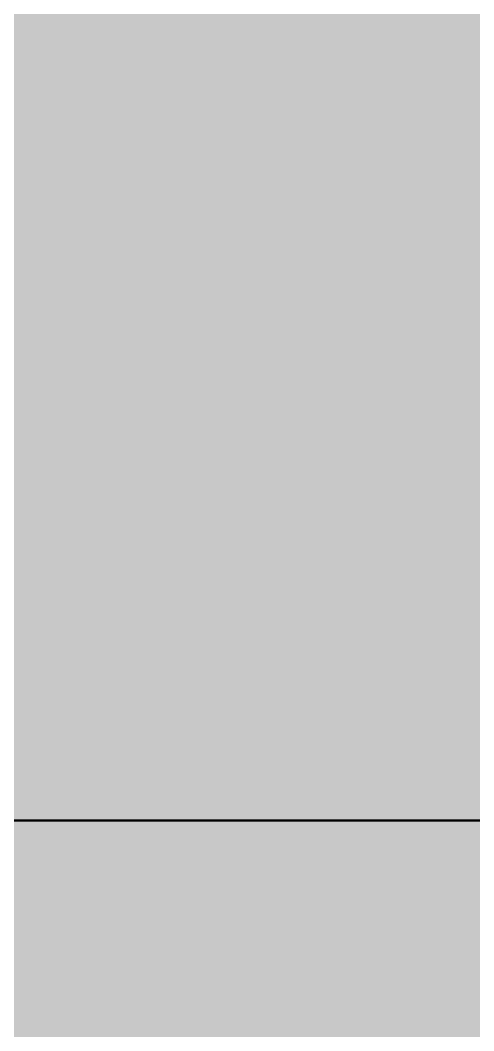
# Model space of a CAD drawing. Header units: millimetres. Extents: x -155050 to -36395, y -2753 to 7638.
# Drawn here: x -80975.89 to -80956.73, y -758.87 to -716.21 of the extents above; entities that cross this region are included whole.
import ezdxf

# ---------------------------------------------------------------- set-up
doc = ezdxf.new("R2010")
doc.units = ezdxf.units.MM
for name, pattern in [('IMPORT-DASHDOT', [11.176, 8.128, -1.524, 0, -1.524]), ('IMPORT-DASHED _2_', [9.652, 8.128, -1.524]), ('IMPORT-DĚLICÍ2 _2_', [15.875, 6.35, -3.175, 0, -3.175, 0, -3.175]), ('IMPORT-KANVBRDO', [20, 7, -6.5, 0, -6.5])]:
    doc.linetypes.add(name, pattern=pattern)
for name, color, linetype, lineweight, true_color in [('---1 - PBS PNP-1', 1, 'Continuous', 35, 0xff0000), ('00_pl_deštová voda oblast', 6, 'Continuous', 25, 0xff00ff), ('00_pL_hranice pozemku', 1, 'Continuous', 35, 0xff0000), ('00_pL_katastr-1', 150, 'Continuous', 35, 0x007fff), ('00_pL_KOTY 1500', 7, 'Continuous', 9, 0x260000), ('00_pL_objekt', 1, 'Continuous', 50, 0xff0000), ('00_pL_přípojka destova kanalizace-2', 7, 'Continuous', 35, 0x3f7f3f), ('212_HK_situace_03_dwg-1', 40, 'Continuous', 9, 0xffbf00), ('A-DOOR-5', 7, 'Continuous', 9, 0xf7f7ef), ('A-FLOR-LEVL-1', 7, 'Continuous', 9, 0x7f7f7f), ('hch budova-1', 7, 'Continuous', 9, 0x00a5a5), ('hch kanal-3', 30, 'IMPORT-KANVBRDO', 9, 0xff7f00), ('hch oploceni-1', 7, 'IMPORT-DĚLICÍ2 _2_', 9, 0x00a5a5), ('hch teren-1', 7, 'Continuous', 9, 0x00a5a5), ('hch tok-1', 7, 'Continuous', 9, 0x00a5a5), ('Obrys', 2, 'Continuous', 9, 0xffff00), ('Obrys-2', 1, 'IMPORT-DASHED _2_', 9, 0xff0000), ('Obrys-3', 5, 'Continuous', 9, 0x0000ff), ('Obrys-4', 5, 'IMPORT-DASHDOT', 9, 0x0000ff), ('PDF7_000 AVE ISN ELEKTRO VO SVĚTLA', 9, 'Continuous', 9, 0x808080), ('PDF7_0V - Splašky výtlak zaměřeno', 9, 'Continuous', 9, 0x808080), ('PDF7_0V - Voda návrh', 9, 'Continuous', 9, 0x808080), ('PDF7_CKKOTY', 7, 'Continuous', 9, 0x260000), ('PDF7_GP Hraniční linie', 7, 'Continuous', 9, 0x0052a5), ('PDF7_GP Stromy', 7, 'Continuous', 9, 0x67a552), ('PDF7_GP Výšky bodů', 7, 'Continuous', 9, 0x0052a5), ('PDF7_POPIS_500', 1, 'Continuous', 9, 0xff0000), ('PDF7_Slezské Předměstí_646971$0$21900', 7, 'Continuous', 9, 0x002600), ('PDF7_VO_KABEL', 7, 'Continuous', 9, 0x7f6f3f), ('zed-1', 5, 'Continuous', 9, 0x0000ff)]:
    doc.layers.add(name, color=color, linetype=linetype, lineweight=lineweight, true_color=true_color)
for name, color, linetype, lineweight in [('0-1', 7, 'Continuous', 9), ('00_pL_KOTY', 7, 'Continuous', 9), ('00_pl_rozhrani ploch', 7, 'Continuous', 18), ('00_pL_stavajici objekty', 7, 'Continuous', 50), ('2966-1_navrh dispozice stroju-HK_02_dwg-1', 7, 'Continuous', 9), ('2966-1_navrh dispozice stroju-HK_dwg-1', 7, 'Continuous', 9), ('A-DOOR', 7, 'Continuous', 9), ('A-FLOR-LEVL', 7, 'Continuous', 9), ('HK_TEREN_SESAZENI_dwg-1', 7, 'Continuous', 9), ('Kóty', 7, 'Continuous', 9), ('PDF7_000 BOURÁNÍ', 7, 'Continuous', 9), ('Šrafy-1', 7, 'Continuous', 9)]:
    doc.layers.add(name, color=color, linetype=linetype, lineweight=lineweight)

# ---------------------------------------------------------------- blocks, each defined once
blk = doc.blocks.new('M_Vrata_ výsuvná_ sekční - 3000X4000 MM-499574-Řez 4')
at = {"layer": 'A-DOOR-5'}
blk.add_hatch(color=256, dxfattribs=at).paths.add_polyline_path([(-193437.349, -750), (-193133.19, -750), (-193133.19, -738), (-193008.091, -738), (-193008.091, -450), (-192979.197, -450), (-192979.197, 1700), (-192988.19, 1700), (-192988.19, 2750), (-196979.197, 2750), (-196979.197, -738), (-196843.19, -738), (-196843.19, -750), (-193788.728, -750)])
at = {"layer": 'A-DOOR'}
for p, q in [((-193133.19, -750), (-196843.19, -750)), ((-196843.19, -750), (-193133.19, -750))]:
    blk.add_line(p, q, dxfattribs=at)
blk = doc.blocks.new('Rampa - Rampa-823350-Řez 4')
at = {"layer": 'A-FLOR-LEVL-1'}
blk.add_hatch(color=256, dxfattribs=at).paths.add_polyline_path([(-194491.485, -945.209), (-192988.19, -945.209), (-192988.19, -765.117), (-193008.091, -765.117), (-193008.091, -756), (-193108.19, -756), (-193108.19, -750), (-196868.19, -750), (-196868.19, -756), (-196988.19, -756.782), (-196988.19, -945.209), (-195896.998, -945.209)])
blk = doc.blocks.new('2966-1_navrh dispozice stroju-HK_dwg-867852-Řez 4')
at = {"layer": '0-1'}
for p, q in [((-194955.828, -750), (-197875.828, -750)), ((-197875.828, -750), (-194955.828, -750)), ((-194955.828, -750), (-197875.828, -750)), ((-197875.828, -750), (-196306.828, -750)), ((-194955.828, -750), (-197875.828, -750)), ((-194955.828, -750), (-197875.828, -750)), ((-194955.828, -750), (-197875.828, -750)), ((-194955.828, -750), (-197875.828, -750)), ((-194955.828, -750), (-197875.828, -750)), ((-194955.828, -750), (-197875.828, -750)), ((-194955.828, -750), (-197875.828, -750)), ((-194955.828, -750), (-197875.828, -750)), ((-194955.828, -750), (-197875.828, -750)), ((-194955.828, -750), (-197875.828, -750)), ((-194955.828, -750), (-197875.828, -750)), ((-194955.828, -750), (-197875.828, -750)), ((-197875.828, -750), (-194955.828, -750)), ((-196306.828, -750), (-197875.828, -750)), ((-194955.828, -750), (-197875.828, -750)), ((-194955.828, -750), (-197875.828, -750)), ((-194955.828, -750), (-197875.828, -750)), ((-194955.828, -750), (-197875.828, -750)), ((-194955.828, -750), (-197875.828, -750)), ((-194955.828, -750), (-197875.828, -750)), ((-194955.828, -750), (-197875.828, -750)), ((-194955.828, -750), (-197875.828, -750)), ((-194955.828, -750), (-197875.828, -750)), ((-194955.828, -750), (-197875.828, -750)), ((-194955.828, -750), (-197875.828, -750)), ((-194955.828, -750), (-197875.828, -750)), ((-197616.828, -750), (-194955.828, -750)), ((-197616.828, -750), (-194955.828, -750)), ((-196394.828, -750), (-197304.828, -750)), ((-197304.828, -750), (-196394.828, -750)), ((-197304.828, -750), (-196394.828, -750)), ((-197304.828, -750), (-196394.828, -750)), ((-196394.828, -750), (-197304.828, -750)), ((-197304.828, -750), (-196394.828, -750)), ((-197304.828, -750), (-196394.828, -750)), ((-197304.828, -750), (-196394.828, -750)), ((-196394.828, -750), (-196574.828, -750)), ((-196394.828, -750), (-196574.828, -750)), ((-196394.828, -750), (-196574.828, -750)), ((-196394.828, -750), (-196574.828, -750)), ((-196394.828, -750), (-196554.828, -750)), ((-196554.828, -750), (-196394.828, -750)), ((-196394.828, -750), (-196554.828, -750)), ((-196554.828, -750), (-196394.828, -750)), ((-196524.828, -750), (-196362.828, -750)), ((-196524.828, -750), (-196362.828, -750)), ((-196524.828, -750), (-196362.828, -750)), ((-196524.828, -750), (-196362.828, -750)), ((-196524.828, -750), (-196362.828, -750)), ((-196524.828, -750), (-196362.828, -750)), ((-196524.828, -750), (-196362.828, -750)), ((-196524.828, -750), (-196362.828, -750)), ((-196471.516, -750), (-196429.828, -750)), ((-196471.516, -750), (-196429.828, -750)), ((-196452.828, -750), (-196402.828, -750)), ((-196408.828, -750), (-196452.828, -750)), ((-196452.828, -750), (-196422.828, -750)), ((-196377.828, -750), (-196452.828, -750)), ((-196452.828, -750), (-196377.828, -750)), ((-196252.828, -750), (-196452.828, -750)), ((-196452.828, -750), (-196374.828, -750)), ((-196362.828, -750), (-196452.828, -750)), ((-196452.828, -750), (-196362.828, -750)), ((-196452.828, -750), (-196362.828, -750)), ((-196452.828, -750), (-196362.828, -750)), ((-196374.828, -750), (-196452.828, -750)), ((-196452.828, -750), (-196374.828, -750)), ((-196452.828, -750), (-196374.828, -750)), ((-196452.828, -750), (-196362.828, -750)), ((-196374.828, -750), (-196452.828, -750)), ((-196452.828, -750), (-196374.828, -750)), ((-196452.828, -750), (-196374.828, -750)), ((-196452.828, -750), (-196374.828, -750)), ((-196362.828, -750), (-196452.828, -750)), ((-196452.828, -750), (-196362.828, -750)), ((-196452.828, -750), (-196362.828, -750)), ((-196452.828, -750), (-196374.828, -750)), ((-196362.828, -750), (-196452.828, -750)), ((-196452.828, -750), (-196362.828, -750)), ((-196452.828, -750), (-196362.828, -750)), ((-196452.828, -750), (-196362.828, -750)), ((-196374.828, -750), (-196452.828, -750)), ((-196452.828, -750), (-196374.828, -750)), ((-196452.828, -750), (-196374.828, -750)), ((-196452.828, -750), (-196362.828, -750)), ((-196374.828, -750), (-196452.828, -750)), ((-196452.828, -750), (-196374.828, -750)), ((-196452.828, -750), (-196374.828, -750)), ((-196452.828, -750), (-196374.828, -750)), ((-196362.828, -750), (-196452.828, -750)), ((-196452.828, -750), (-196362.828, -750)), ((-196452.828, -750), (-196362.828, -750)), ((-196252.828, -750), (-196448.918, -750)), ((-196445.828, -750), (-196429.828, -750)), ((-196445.828, -750), (-196429.828, -750)), ((-196445.828, -750), (-196429.828, -750)), ((-196429.828, -750), (-196445.828, -750)), ((-196429.828, -750), (-196445.828, -750)), ((-196391.828, -750), (-196444.828, -750)), ((-196444.828, -750), (-196389.828, -750)), ((-196426.828, -750), (-196444.828, -750)), ((-196444.828, -750), (-196302.828, -750)), ((-196444.828, -750), (-196306.328, -750)), ((-196444.828, -750), (-196402.828, -750)), ((-196302.828, -750), (-196444.828, -750)), ((-196444.828, -750), (-196430.828, -750)), ((-196444.828, -750), (-196430.828, -750)), ((-196377.828, -750), (-196443.828, -750)), ((-196415.828, -750), (-196439.828, -750)), ((-196439.828, -750), (-196415.828, -750)), ((-196439.828, -750), (-196415.828, -750)), ((-196415.828, -750), (-196439.828, -750)), ((-196439.828, -750), (-196430.828, -750)), ((-196415.828, -750), (-196439.828, -750)), ((-196439.828, -750), (-196415.828, -750)), ((-196439.828, -750), (-196415.828, -750)), ((-196415.828, -750), (-196439.828, -750)), ((-196421.828, -750), (-196437.828, -750)), ((-196429.828, -750), (-196437.828, -750)), ((-196437.828, -750), (-196429.828, -750)), ((-196437.828, -750), (-196429.828, -750)), ((-196437.828, -750), (-196429.828, -750)), ((-196429.828, -750), (-196437.828, -750)), ((-196429.828, -750), (-196437.828, -750)), ((-196427.828, -750), (-196437.828, -750)), ((-196427.828, -750), (-196437.828, -750)), ((-196437.828, -750), (-196427.828, -750)), ((-196427.828, -750), (-196437.828, -750)), ((-196427.828, -750), (-196437.828, -750)), ((-196436.828, -750), (-196428.828, -750)), ((-196428.828, -750), (-196436.828, -750)), ((-196436.828, -750), (-196428.828, -750)), ((-196428.828, -750), (-196436.828, -750)), ((-196428.828, -750), (-196436.828, -750)), ((-196436.828, -750), (-196428.828, -750)), ((-196436.828, -750), (-196428.828, -750)), ((-196428.828, -750), (-196436.828, -750)), ((-196436.828, -750), (-196428.828, -750)), ((-196436.828, -750), (-196428.828, -750)), ((-196436.828, -750), (-196428.828, -750)), ((-196428.828, -750), (-196436.828, -750)), ((-196436.828, -750), (-196428.828, -750)), ((-196436.828, -750), (-196428.828, -750)), ((-196436.328, -750), (-196431.328, -750)), ((-196431.328, -750), (-196436.328, -750)), ((-196431.766, -750), (-196434.828, -750)), ((-196434.828, -750), (-196431.449, -750)), ((-196433.828, -750), (-196431.328, -750)), ((-196431.328, -750), (-196433.828, -750)), ((-196412.828, -750), (-196432.828, -750)), ((-196412.828, -750), (-196432.828, -750)), ((-196412.828, -750), (-196432.828, -750)), ((-196412.828, -750), (-196432.828, -750)), ((-196432.828, -750), (-196428.209, -750)), ((-196428.209, -750), (-196432.828, -750)), ((-196424.828, -750), (-196432.828, -750)), ((-196431.786, -750), (-196432.447, -750)), ((-196427.22, -750), (-196432.417, -750)), ((-196431.39, -750), (-196431.828, -750)), ((-196431.398, -750), (-196431.828, -750)), ((-196430.614, -750), (-196431.328, -750)), ((-196430.614, -750), (-196431.328, -750)), ((-196430.614, -750), (-196431.328, -750)), ((-196430.974, -750), (-196431.328, -750)), ((-196427.828, -750), (-196431.328, -750)), ((-196427.828, -750), (-196431.328, -750)), ((-196430.828, -750), (-196431.328, -750)), ((-196424.528, -750), (-196431.128, -750)), ((-196426.918, -750), (-196430.828, -750)), ((-196416.828, -750), (-196430.828, -750)), ((-196416.828, -750), (-196430.828, -750)), ((-196426.918, -750), (-196430.828, -750)), ((-196416.828, -750), (-196430.828, -750)), ((-196416.828, -750), (-196430.828, -750)), ((-196425.328, -750), (-196430.828, -750)), ((-196430.137, -750), (-196430.799, -750)), ((-196429.426, -750), (-196430.01, -750)), ((-196429.028, -750), (-196429.832, -750)), ((-196429.028, -750), (-196429.832, -750)), ((-196429.028, -750), (-196429.832, -750)), ((-196429.028, -750), (-196429.832, -750)), ((-196429.832, -750), (-196429.028, -750)), ((-196429.832, -750), (-196429.028, -750)), ((-196415.828, -750), (-196429.828, -750)), ((-196415.828, -750), (-196429.828, -750)), ((-196415.828, -750), (-196429.828, -750)), ((-196415.828, -750), (-196429.828, -750)), ((-196429.828, -750), (-196429.149, -750)), ((-196429.149, -750), (-196429.828, -750)), ((-196429.269, -750), (-196429.789, -750)), ((-196429.128, -750), (-196429.426, -750)), ((-196426.23, -750), (-196429.426, -750)), ((-196426.918, -750), (-196429.328, -750)), ((-196426.918, -750), (-196429.328, -750)), ((-196428.578, -750), (-196429.128, -750)), ((-196429.028, -750), (-196424.828, -750)), ((-196424.828, -750), (-196429.028, -750)), ((-196423.755, -750), (-196429.028, -750)), ((-196423.755, -750), (-196429.028, -750)), ((-196429.028, -750), (-196424.828, -750)), ((-196424.828, -750), (-196429.028, -750)), ((-196423.755, -750), (-196429.028, -750)), ((-196423.755, -750), (-196429.028, -750)), ((-196428.828, -750), (-196427.828, -750)), ((-196428.828, -750), (-196427.828, -750)), ((-196428.828, -750), (-196427.828, -750)), ((-196428.828, -750), (-196427.828, -750)), ((-196428.828, -750), (-196427.828, -750)), ((-196428.828, -750), (-196427.828, -750)), ((-196427.528, -750), (-196428.128, -750)), ((-196428.005, -750), (-196424.828, -750)), ((-196424.328, -750), (-196427.828, -750)), ((-196424.328, -750), (-196427.828, -750)), ((-196423.918, -750), (-196427.828, -750)), ((-196423.918, -750), (-196427.828, -750)), ((-196423.918, -750), (-196427.828, -750)), ((-196423.918, -750), (-196427.828, -750)), ((-196423.918, -750), (-196427.828, -750)), ((-196423.918, -750), (-196427.828, -750)), ((-196423.918, -750), (-196427.828, -750)), ((-196423.918, -750), (-196427.828, -750)), ((-196423.918, -750), (-196427.828, -750)), ((-196423.918, -750), (-196427.828, -750)), ((-196423.918, -750), (-196427.828, -750)), ((-196423.918, -750), (-196427.828, -750)), ((-196423.918, -750), (-196427.828, -750)), ((-196423.918, -750), (-196427.828, -750)), ((-196423.918, -750), (-196427.828, -750)), ((-196423.918, -750), (-196427.828, -750)), ((-196427.828, -750), (-196423.828, -750)), ((-196423.828, -750), (-196427.828, -750)), ((-196427.828, -750), (-196423.828, -750)), ((-196423.828, -750), (-196427.828, -750)), ((-196427.828, -750), (-196423.828, -750)), ((-196427.828, -750), (-196423.828, -750)), ((-196423.828, -750), (-196427.828, -750)), ((-196427.828, -750), (-196423.828, -750)), ((-196423.828, -750), (-196427.828, -750)), ((-196425.828, -750), (-196427.828, -750)), ((-196425.828, -750), (-196427.828, -750)), ((-196426.528, -750), (-196427.078, -750)), ((-196426.955, -750), (-196421.701, -750)), ((-196426.828, -750), (-196406.828, -750)), ((-196420.828, -750), (-196426.828, -750)), ((-196426.828, -750), (-196420.828, -750)), ((-196420.828, -750), (-196426.828, -750)), ((-196426.828, -750), (-196420.828, -750)), ((-196420.828, -750), (-196426.828, -750)), ((-196426.828, -750), (-196420.828, -750)), ((-196420.828, -750), (-196426.828, -750)), ((-196426.828, -750), (-196420.828, -750)), ((-196252.828, -750), (-196426.738, -750)), ((-196426.23, -750), (-196426.528, -750)), ((-196425.867, -750), (-196426.387, -750)), ((-196425.646, -750), (-196426.23, -750)), ((-196423.828, -750), (-196425.828, -750)), ((-196425.828, -750), (-196423.828, -750)), ((-196423.828, -750), (-196425.828, -750)), ((-196425.828, -750), (-196423.828, -750)), ((-196424.628, -750), (-196425.628, -750)), ((-196424.858, -750), (-196425.519, -750)), ((-196425.055, -750), (-196415.128, -750)), ((-196425.055, -750), (-196415.128, -750)), ((-196425.055, -750), (-196415.128, -750)), ((-196425.055, -750), (-196415.128, -750)), ((-196424.828, -750), (-196422.828, -750)), ((-196422.828, -750), (-196424.828, -750)), ((-196424.828, -750), (-196422.828, -750)), ((-196422.828, -750), (-196424.828, -750)), ((-196424.328, -750), (-196424.642, -750)), ((-196424.628, -750), (-196423.628, -750)), ((-196423.828, -750), (-196424.284, -750)), ((-196424.207, -750), (-196422.828, -750)), ((-196423.918, -750), (-196419.738, -750)), ((-196423.918, -750), (-196401.738, -750)), ((-196423.918, -750), (-196401.738, -750)), ((-196422.828, -750), (-196423.89, -750)), ((-196423.209, -750), (-196423.87, -750)), ((-196415.128, -750), (-196423.828, -750)), ((-196423.828, -750), (-196415.128, -750)), ((-196415.128, -750), (-196423.828, -750)), ((-196423.828, -750), (-196415.128, -750)), ((-196423.828, -750), (-196416.328, -750)), ((-196423.828, -750), (-196416.328, -750)), ((-196416.328, -750), (-196423.828, -750)), ((-196423.828, -750), (-196416.328, -750)), ((-196416.328, -750), (-196423.828, -750)), ((-196423.828, -750), (-196416.328, -750)), ((-196423.658, -750), (-196423.628, -750)), ((-196422.928, -750), (-196423.643, -750)), ((-196422.928, -750), (-196423.643, -750)), ((-196422.928, -750), (-196423.643, -750)), ((-196423.328, -750), (-196410.328, -750)), ((-196422.928, -750), (-196422.828, -750)), ((-196422.828, -750), (-196422.928, -750)), ((-196422.828, -750), (-196422.928, -750)), ((-196422.828, -750), (-196410.828, -750)), ((-196422.828, -750), (-196410.828, -750)), ((-196421.328, -750), (-196422.266, -750)), ((-196421.328, -750), (-196422.266, -750)), ((-196421.328, -750), (-196422.266, -750)), ((-196421.328, -750), (-196422.266, -750)), ((-196422.266, -750), (-196421.328, -750)), ((-196422.266, -750), (-196421.328, -750)), ((-196421.328, -750), (-196421.837, -750)), ((-196421.828, -750), (-196410.828, -750)), ((-196406.828, -750), (-196421.828, -750)), ((-196421.328, -750), (-196419.828, -750)), ((-196419.828, -750), (-196421.328, -750)), ((-196418.601, -750), (-196421.328, -750)), ((-196418.601, -750), (-196421.328, -750)), ((-196421.328, -750), (-196419.828, -750)), ((-196419.828, -750), (-196421.328, -750)), ((-196418.601, -750), (-196421.328, -750)), ((-196418.601, -750), (-196421.328, -750)), ((-196417.828, -750), (-196416.913, -750)), ((-196417.828, -750), (-196416.913, -750)), ((-196417.786, -750), (-196413.955, -750)), ((-196415.828, -750), (-196416.328, -750)), ((-196411.734, -750), (-196416.328, -750)), ((-196414.056, -750), (-196415.128, -750)), ((-196414.056, -750), (-196415.128, -750)), ((-196414.056, -750), (-196415.128, -750)), ((-196414.056, -750), (-196415.128, -750)), ((-196411.734, -750), (-196414.081, -750)), ((-196413.784, -750), (-196411.734, -750)), ((-196411.734, -750), (-196412.845, -750))]:
    blk.add_line(p, q, dxfattribs=at)
at = {"layer": '0-1', "flags": 128}
for points in [[(-196554.828, -750), (-196544.828, -750), (-196414.828, -750)], [(-196554.828, -750), (-196544.828, -750), (-196414.828, -750)], [(-196554.828, -750), (-196544.828, -750), (-196414.828, -750)], [(-196554.828, -750), (-196544.828, -750), (-196414.828, -750)], [(-196471.516, -750), (-196429.828, -750), (-196427.828, -750)], [(-196471.516, -750), (-196429.828, -750), (-196427.828, -750)], [(-196471.516, -750), (-196429.828, -750), (-196427.828, -750)], [(-196471.516, -750), (-196429.828, -750), (-196427.828, -750)], [(-196452.828, -750), (-196448.918, -750), (-196426.738, -750), (-196422.828, -750)], [(-196252.828, -750), (-196422.828, -750), (-196426.738, -750), (-196448.918, -750), (-196452.828, -750)], [(-196452.828, -750), (-196448.918, -750), (-196426.738, -750), (-196422.828, -750)], [(-196452.828, -750), (-196414.394, -750), (-196414.119, -750)], [(-196422.828, -750), (-196426.738, -750), (-196448.918, -750), (-196452.828, -750)], [(-196445.128, -750), (-196425.628, -750), (-196425.519, -750)], [(-196389.828, -750), (-196424.828, -750), (-196444.828, -750)], [(-196444.328, -750), (-196437.828, -750), (-196421.828, -750)], [(-196429.832, -750), (-196439.024, -750), (-196439.828, -750)], [(-196429.028, -750), (-196429.832, -750), (-196439.024, -750), (-196439.828, -750)], [(-196439.828, -750), (-196439.024, -750), (-196429.832, -750), (-196429.028, -750)], [(-196439.828, -750), (-196436.328, -750), (-196430.828, -750)], [(-196429.832, -750), (-196439.024, -750), (-196439.828, -750)], [(-196429.028, -750), (-196429.832, -750), (-196439.024, -750), (-196439.828, -750)], [(-196439.828, -750), (-196439.024, -750), (-196429.832, -750), (-196429.028, -750)], [(-196429.028, -750), (-196429.832, -750), (-196439.024, -750)], [(-196429.028, -750), (-196429.832, -750), (-196439.024, -750)], [(-196437.828, -750), (-196436.828, -750), (-196428.828, -750)], [(-196401.24, -750), (-196416.828, -750), (-196432.417, -750), (-196434.828, -750), (-196437.613, -750)], [(-196436.328, -750), (-196430.828, -750), (-196425.328, -750)], [(-196435.328, -750), (-196432.417, -750), (-196427.22, -750)], [(-196421.328, -750), (-196422.266, -750), (-196433.19, -750), (-196434.128, -750)], [(-196422.266, -750), (-196433.19, -750), (-196434.128, -750)], [(-196434.128, -750), (-196433.19, -750), (-196422.266, -750), (-196421.328, -750)], [(-196421.328, -750), (-196422.266, -750), (-196433.19, -750), (-196434.128, -750)], [(-196422.266, -750), (-196433.19, -750), (-196434.128, -750)], [(-196434.128, -750), (-196433.19, -750), (-196422.266, -750), (-196421.328, -750)], [(-196433.828, -750), (-196432.828, -750), (-196394.828, -750)], [(-196433.828, -750), (-196432.828, -750), (-196394.828, -750)], [(-196421.328, -750), (-196422.266, -750), (-196433.19, -750)], [(-196421.328, -750), (-196422.266, -750), (-196433.19, -750)], [(-196432.828, -750), (-196432.328, -750), (-196423.658, -750), (-196422.828, -750)], [(-196432.828, -750), (-196394.828, -750), (-196393.828, -750)], [(-196432.828, -750), (-196394.828, -750), (-196393.828, -750)], [(-196432.447, -750), (-196431.948, -750), (-196431.786, -750), (-196431.292, -750), (-196430.799, -750), (-196428.815, -750), (-196427.828, -750), (-196426.841, -750), (-196424.858, -750), (-196424.364, -750), (-196423.87, -750), (-196423.708, -750)], [(-196431.328, -750), (-196430.614, -750), (-196423.643, -750)], [(-196422.928, -750), (-196423.643, -750), (-196430.614, -750), (-196431.328, -750)], [(-196431.328, -750), (-196430.614, -750), (-196423.643, -750)], [(-196430.828, -750), (-196426.918, -750), (-196419.738, -750), (-196415.828, -750)], [(-196430.828, -750), (-196426.918, -750), (-196419.738, -750), (-196415.828, -750)], [(-196430.614, -750), (-196423.643, -750), (-196422.928, -750)], [(-196425.578, -750), (-196425.646, -750), (-196430.01, -750), (-196430.078, -750), (-196430.137, -750)], [(-196426.819, -750), (-196427.321, -750), (-196427.328, -750), (-196429.828, -750)], [(-196418.084, -750), (-196425.828, -750), (-196427.328, -750), (-196428.828, -750)], [(-196428.828, -750), (-196427.328, -750), (-196425.828, -750), (-196418.084, -750)], [(-196415.828, -750), (-196419.738, -750), (-196423.918, -750), (-196427.828, -750)], [(-196415.828, -750), (-196419.738, -750), (-196423.918, -750), (-196427.828, -750)], [(-196426.918, -750), (-196423.918, -750), (-196419.738, -750), (-196419.828, -750), (-196417.828, -750)], [(-196426.918, -750), (-196423.918, -750), (-196419.738, -750), (-196419.828, -750), (-196417.828, -750)], [(-196425.628, -750), (-196423.628, -750), (-196423.209, -750)], [(-196423.209, -750), (-196423.708, -750), (-196423.828, -750), (-196424.275, -750), (-196424.328, -750)], [(-196419.738, -750), (-196423.918, -750), (-196423.828, -750)], [(-196422.928, -750), (-196422.828, -750), (-196422.928, -750)], [(-196417.828, -750), (-196419.828, -750), (-196419.738, -750)], [(-196417.828, -750), (-196419.828, -750), (-196419.738, -750)], [(-196400.328, -750), (-196401.4, -750), (-196414.056, -750), (-196415.128, -750)], [(-196415.128, -750), (-196414.056, -750), (-196401.4, -750)], [(-196415.128, -750), (-196414.056, -750), (-196415.128, -750)], [(-196400.328, -750), (-196401.4, -750), (-196414.056, -750), (-196415.128, -750)], [(-196415.128, -750), (-196414.056, -750), (-196401.4, -750)], [(-196415.128, -750), (-196414.056, -750), (-196415.128, -750)], [(-196414.056, -750), (-196401.4, -750), (-196400.328, -750)], [(-196414.056, -750), (-196401.4, -750), (-196400.328, -750)]]:
    blk.add_lwpolyline(points, dxfattribs=at)
for points in [[(-196422.828, -750), (-196426.738, -750), (-196448.918, -750), (-196452.828, -750), (-196448.918, -750), (-196426.738, -750)], [(-196422.828, -750), (-196426.738, -750), (-196448.918, -750), (-196452.828, -750), (-196448.918, -750), (-196426.738, -750)], [(-196413.828, -750), (-196429.828, -750)], [(-196413.828, -750), (-196429.828, -750)], [(-196413.828, -750), (-196429.828, -750)], [(-196413.828, -750), (-196429.828, -750)]]:
    blk.add_lwpolyline(points, close=True, dxfattribs=at)
at = {"layer": '0-1'}
for points, knots in [([(-196431.328, -750), (-196431.839, -750), (-196432.676, -750), (-196433.504, -750), (-196433.828, -750)], [0, 0, 0, 0, 0.606618, 1, 1, 1, 1]), ([(-196431.328, -750), (-196431.708, -750), (-196432.546, -750), (-196433.375, -750), (-196433.828, -750)], [0, 0, 0, 0, 0.451202, 1, 1, 1, 1]), ([(-196431.328, -750), (-196431.589, -750), (-196431.967, -750), (-196432.494, -750), (-196433.07, -750), (-196433.524, -750), (-196433.828, -750)], [0, 0, 0, 0, 0.307962, 0.449207, 0.629854, 1, 1, 1, 1]), ([(-196431.328, -750), (-196431.328, -750), (-196431.324, -750), (-196431.315, -750), (-196431.306, -750), (-196431.295, -750), (-196431.281, -750), (-196431.265, -750), (-196431.246, -750), (-196431.225, -750), (-196431.202, -750), (-196431.176, -750), (-196431.148, -750), (-196431.119, -750), (-196431.087, -750), (-196431.053, -750), (-196431.017, -750), (-196430.979, -750), (-196430.939, -750), (-196430.898, -750), (-196430.854, -750), (-196430.809, -750), (-196430.762, -750), (-196430.697, -750), (-196430.647, -750), (-196430.614, -750)], [0, 0, 0, 0, 0.016736, 0.028038, 0.042103, 0.059152, 0.079282, 0.102526, 0.128876, 0.158302, 0.190761, 0.226207, 0.264587, 0.305842, 0.34991, 0.396722, 0.446211, 0.498309, 0.552947, 0.610055, 0.669564, 0.731404, 0.795504, 0.861793, 1, 1, 1, 1]), ([(-196429.789, -750), (-196429.903, -750), (-196430.07, -750), (-196430.277, -750), (-196430.428, -750), (-196430.567, -750), (-196430.694, -750), (-196430.806, -750), (-196430.903, -750), (-196430.984, -750), (-196431.048, -750), (-196431.094, -750), (-196431.122, -750), (-196431.131, -750), (-196431.122, -750), (-196431.094, -750), (-196431.048, -750), (-196430.984, -750), (-196430.903, -750), (-196430.806, -750), (-196430.694, -750), (-196430.567, -750), (-196430.428, -750), (-196430.277, -750), (-196430.116, -750), (-196429.945, -750), (-196429.766, -750), (-196429.58, -750), (-196429.387, -750), (-196429.189, -750), (-196428.987, -750), (-196428.781, -750), (-196428.572, -750), (-196428.361, -750), (-196428.149, -750), (-196427.935, -750), (-196427.721, -750), (-196427.508, -750), (-196427.295, -750), (-196427.084, -750), (-196426.875, -750), (-196426.669, -750), (-196426.467, -750), (-196426.269, -750), (-196426.076, -750), (-196425.89, -750), (-196425.711, -750), (-196425.54, -750), (-196425.379, -750), (-196425.228, -750), (-196425.089, -750), (-196424.963, -750), (-196424.85, -750), (-196424.753, -750), (-196424.672, -750), (-196424.608, -750), (-196424.547, -750), (-196424.528, -750), (-196424.528, -750)], [0, 0, 0, 0, 0.031934, 0.049212, 0.066579, 0.084031, 0.101562, 0.119167, 0.136837, 0.154562, 0.172333, 0.190139, 0.207968, 0.225809, 0.24365, 0.261479, 0.279284, 0.297055, 0.314781, 0.33245, 0.350055, 0.367587, 0.385039, 0.402406, 0.419684, 0.436871, 0.453968, 0.470976, 0.487899, 0.504743, 0.521515, 0.538223, 0.554877, 0.571487, 0.588067, 0.604627, 0.621181, 0.637742, 0.654321, 0.670932, 0.687586, 0.704294, 0.721066, 0.737909, 0.754833, 0.771841, 0.788938, 0.806125, 0.823403, 0.84077, 0.858222, 0.875754, 0.893358, 0.911028, 0.928754, 0.946525, 0.96433, 1, 1, 1, 1]), ([(-196430.645, -750), (-196430.606, -750), (-196430.532, -750), (-196430.407, -750), (-196430.294, -750), (-196430.169, -750), (-196430.033, -750), (-196429.888, -750), (-196429.734, -750), (-196429.573, -750), (-196429.405, -750), (-196429.232, -750), (-196429.053, -750), (-196428.871, -750), (-196428.686, -750), (-196428.498, -750), (-196428.308, -750), (-196428.117, -750), (-196427.924, -750), (-196427.732, -750), (-196427.54, -750), (-196427.348, -750), (-196427.158, -750), (-196426.97, -750), (-196426.785, -750), (-196426.603, -750), (-196426.425, -750), (-196426.251, -750), (-196426.084, -750), (-196425.922, -750), (-196425.769, -750), (-196425.623, -750), (-196425.488, -750), (-196425.362, -750), (-196425.204, -750), (-196425.105, -750), (-196425.049, -750)], [0, 0, 0, 0, 0.048879, 0.077665, 0.106332, 0.134868, 0.163264, 0.191516, 0.219619, 0.247575, 0.275385, 0.303057, 0.330599, 0.358022, 0.385342, 0.412573, 0.439734, 0.466843, 0.493922, 0.520989, 0.548068, 0.575177, 0.602338, 0.629569, 0.656889, 0.684312, 0.711854, 0.739526, 0.767336, 0.795292, 0.823395, 0.851647, 0.880043, 0.908579, 0.937246, 1, 1, 1, 1]), ([(-196430.252, -750), (-196430.252, -750), (-196430.247, -750), (-196430.227, -750), (-196430.193, -750), (-196430.146, -750), (-196430.087, -750), (-196430.015, -750), (-196429.933, -750), (-196429.84, -750), (-196429.738, -750), (-196429.627, -750), (-196429.509, -750), (-196429.383, -750), (-196429.252, -750), (-196429.115, -750), (-196428.973, -750), (-196428.828, -750), (-196428.679, -750), (-196428.528, -750), (-196428.375, -750), (-196428.22, -750), (-196428.063, -750), (-196427.907, -750), (-196427.75, -750), (-196427.593, -750), (-196427.437, -750), (-196427.282, -750), (-196427.128, -750), (-196426.977, -750), (-196426.828, -750), (-196426.683, -750), (-196426.541, -750), (-196426.405, -750), (-196426.273, -750), (-196426.148, -750), (-196426.029, -750), (-196425.918, -750), (-196425.816, -750), (-196425.723, -750), (-196425.641, -750), (-196425.57, -750), (-196425.51, -750), (-196425.463, -750), (-196425.429, -750), (-196425.409, -750), (-196425.404, -750), (-196425.404, -750)], [0.5, 0.5, 0.5, 0.5, 0.5115222, 0.5230368, 0.5345363, 0.5460134, 0.5574612, 0.5688729, 0.5802428, 0.5915654, 0.6028365, 0.6140525, 0.6252112, 0.6363114, 0.6473532, 0.6583376, 0.6692673, 0.6801457, 0.6909774, 0.7017679, 0.7125236, 0.7232514, 0.7339591, 0.7446544, 0.7553456, 0.7660409, 0.7767486, 0.7874764, 0.7982321, 0.8090226, 0.8198543, 0.8307327, 0.8416624, 0.8526468, 0.8636886, 0.8747888, 0.8859475, 0.8971635, 0.9084346, 0.9197572, 0.9311271, 0.9425388, 0.9539866, 0.9654637, 0.9769632, 0.9884778, 1, 1, 1, 1]), ([(-196425.404, -750), (-196425.404, -750), (-196425.409, -750), (-196425.429, -750), (-196425.463, -750), (-196425.51, -750), (-196425.57, -750), (-196425.641, -750), (-196425.723, -750), (-196425.816, -750), (-196425.918, -750), (-196426.029, -750), (-196426.148, -750), (-196426.273, -750), (-196426.405, -750), (-196426.541, -750), (-196426.683, -750), (-196426.828, -750), (-196426.977, -750), (-196427.128, -750), (-196427.282, -750), (-196427.437, -750), (-196427.593, -750), (-196427.75, -750), (-196427.907, -750), (-196428.063, -750), (-196428.22, -750), (-196428.375, -750), (-196428.528, -750), (-196428.679, -750), (-196428.828, -750), (-196428.973, -750), (-196429.115, -750), (-196429.252, -750), (-196429.383, -750), (-196429.509, -750), (-196429.627, -750), (-196429.738, -750), (-196429.84, -750), (-196429.933, -750), (-196430.015, -750), (-196430.087, -750), (-196430.146, -750), (-196430.193, -750), (-196430.227, -750), (-196430.247, -750), (-196430.252, -750), (-196430.252, -750)], [0, 0, 0, 0, 0.0115222, 0.0230368, 0.0345363, 0.0460134, 0.0574612, 0.0688729, 0.0802428, 0.0915654, 0.1028365, 0.1140525, 0.1252112, 0.1363114, 0.1473532, 0.1583376, 0.1692673, 0.1801457, 0.1909774, 0.2017679, 0.2125236, 0.2232514, 0.2339591, 0.2446544, 0.2553456, 0.2660409, 0.2767486, 0.2874764, 0.2982321, 0.3090226, 0.3198543, 0.3307327, 0.3416624, 0.3526468, 0.3636886, 0.3747888, 0.3859475, 0.3971635, 0.4084346, 0.4197572, 0.4311271, 0.4425388, 0.4539866, 0.4654637, 0.4769632, 0.4884778, 0.5, 0.5, 0.5, 0.5]), ([(-196428.815, -750), (-196429.043, -750), (-196429.493, -750), (-196429.924, -750), (-196430.137, -750)], [0, 0, 0, 0, 0.495389, 1, 1, 1, 1]), ([(-196429.832, -750), (-196429.588, -750), (-196429.181, -750), (-196429.028, -750), (-196429.028, -750)], [0, 0, 0, 0, 0.501087, 1, 1, 1, 1]), ([(-196429.028, -750), (-196429.027, -750), (-196429.182, -750), (-196429.589, -750), (-196429.832, -750)], [0, 0, 0, 0, 0.501586, 1, 1, 1, 1]), ([(-196429.832, -750), (-196429.588, -750), (-196429.181, -750), (-196429.028, -750), (-196429.028, -750)], [0, 0, 0, 0, 0.501087, 1, 1, 1, 1]), ([(-196429.028, -750), (-196429.027, -750), (-196429.182, -750), (-196429.589, -750), (-196429.832, -750)], [0, 0, 0, 0, 0.501586, 1, 1, 1, 1]), ([(-196429.658, -750), (-196429.658, -750), (-196429.65, -750), (-196429.624, -750), (-196429.6, -750), (-196429.569, -750), (-196429.531, -750), (-196429.484, -750), (-196429.428, -750), (-196429.362, -750), (-196429.283, -750), (-196429.191, -750), (-196429.084, -750), (-196428.96, -750), (-196428.817, -750), (-196428.653, -750), (-196428.466, -750), (-196428.256, -750), (-196428.023, -750), (-196427.768, -750), (-196427.401, -750), (-196427.105, -750), (-196426.906, -750)], [0, 0, 0, 0, 0.085143, 0.120517, 0.156438, 0.193065, 0.230557, 0.269071, 0.30876, 0.349772, 0.392234, 0.436252, 0.481894, 0.52918, 0.57806, 0.62841, 0.68002, 0.732604, 0.785834, 0.839384, 0.892998, 1, 1, 1, 1]), ([(-196428.942, -750), (-196428.944, -750), (-196428.946, -750), (-196428.943, -750), (-196428.934, -750), (-196428.918, -750), (-196428.896, -750), (-196428.869, -750), (-196428.836, -750), (-196428.798, -750), (-196428.755, -750), (-196428.708, -750), (-196428.657, -750), (-196428.603, -750), (-196428.545, -750), (-196428.484, -750), (-196428.421, -750), (-196428.356, -750), (-196428.289, -750), (-196428.22, -750), (-196428.151, -750), (-196428.08, -750), (-196428.009, -750), (-196427.937, -750), (-196427.864, -750), (-196427.792, -750), (-196427.72, -750), (-196427.648, -750), (-196427.576, -750), (-196427.505, -750), (-196427.436, -750), (-196427.367, -750), (-196427.3, -750), (-196427.235, -750), (-196427.172, -750), (-196427.111, -750), (-196427.054, -750), (-196426.999, -750), (-196426.948, -750), (-196426.901, -750), (-196426.858, -750), (-196426.82, -750), (-196426.787, -750), (-196426.76, -750), (-196426.738, -750), (-196426.723, -750), (-196426.713, -750), (-196426.711, -750), (-196426.711, -750)], [0.4884778, 0.4884778, 0.4884778, 0.4884778, 0.5, 0.5115222, 0.5230368, 0.5345363, 0.5460134, 0.5574612, 0.5688729, 0.5802428, 0.5915654, 0.6028365, 0.6140525, 0.6252112, 0.6363114, 0.6473532, 0.6583376, 0.6692673, 0.6801457, 0.6909774, 0.7017679, 0.7125236, 0.7232514, 0.7339591, 0.7446544, 0.7553456, 0.7660409, 0.7767486, 0.7874764, 0.7982321, 0.8090226, 0.8198543, 0.8307327, 0.8416624, 0.8526468, 0.8636886, 0.8747888, 0.8859475, 0.8971635, 0.9084346, 0.9197572, 0.9311271, 0.9425388, 0.9539866, 0.9654637, 0.9769632, 0.9884778, 1, 1, 1, 1]), ([(-196426.711, -750), (-196426.711, -750), (-196426.713, -750), (-196426.723, -750), (-196426.738, -750), (-196426.76, -750), (-196426.787, -750), (-196426.82, -750), (-196426.858, -750), (-196426.901, -750), (-196426.948, -750), (-196426.999, -750), (-196427.054, -750), (-196427.111, -750), (-196427.172, -750), (-196427.235, -750), (-196427.3, -750), (-196427.367, -750), (-196427.436, -750), (-196427.505, -750), (-196427.576, -750), (-196427.648, -750), (-196427.72, -750), (-196427.792, -750), (-196427.864, -750), (-196427.937, -750), (-196428.009, -750), (-196428.08, -750), (-196428.151, -750), (-196428.22, -750), (-196428.289, -750), (-196428.356, -750), (-196428.421, -750), (-196428.484, -750), (-196428.545, -750), (-196428.603, -750), (-196428.657, -750), (-196428.708, -750), (-196428.755, -750), (-196428.798, -750), (-196428.836, -750), (-196428.869, -750), (-196428.896, -750), (-196428.918, -750), (-196428.934, -750), (-196428.94, -750), (-196428.942, -750)], [0, 0, 0, 0, 0.0115222, 0.0230368, 0.0345363, 0.0460134, 0.0574612, 0.0688729, 0.0802428, 0.0915654, 0.1028365, 0.1140525, 0.1252112, 0.1363114, 0.1473532, 0.1583376, 0.1692673, 0.1801457, 0.1909774, 0.2017679, 0.2125236, 0.2232514, 0.2339591, 0.2446544, 0.2553456, 0.2660409, 0.2767486, 0.2874764, 0.2982321, 0.3090226, 0.3198543, 0.3307327, 0.3416624, 0.3526468, 0.3636886, 0.3747888, 0.3859475, 0.3971635, 0.4084346, 0.4197572, 0.4311271, 0.4425388, 0.4539866, 0.4654637, 0.4769632, 0.4884778, 0.4884778, 0.4884778, 0.4884778]), ([(-196428.578, -750), (-196428.562, -750), (-196428.538, -750), (-196428.505, -750), (-196428.481, -750), (-196428.458, -750), (-196428.435, -750), (-196428.412, -750), (-196428.39, -750), (-196428.368, -750), (-196428.347, -750), (-196428.326, -750), (-196428.306, -750), (-196428.287, -750), (-196428.269, -750), (-196428.252, -750), (-196428.236, -750), (-196428.221, -750), (-196428.207, -750), (-196428.194, -750), (-196428.182, -750), (-196428.171, -750), (-196428.161, -750), (-196428.153, -750), (-196428.146, -750), (-196428.14, -750), (-196428.135, -750), (-196428.13, -750), (-196428.128, -750), (-196428.128, -750)], [0, 0, 0, 0, 0.107159, 0.160202, 0.212691, 0.264493, 0.315474, 0.365499, 0.414434, 0.462147, 0.508502, 0.553369, 0.596613, 0.638102, 0.677704, 0.715279, 0.750711, 0.783914, 0.814835, 0.843423, 0.869635, 0.89343, 0.914773, 0.933644, 0.950039, 0.96399, 0.975597, 0.985097, 1, 1, 1, 1]), ([(-196428.049, -750), (-196427.899, -750), (-196427.689, -750), (-196427.446, -750), (-196427.282, -750), (-196427.138, -750), (-196427.014, -750), (-196426.907, -750), (-196426.815, -750), (-196426.737, -750), (-196426.67, -750), (-196426.614, -750), (-196426.568, -750), (-196426.529, -750), (-196426.499, -750), (-196426.475, -750), (-196426.449, -750), (-196426.441, -750), (-196426.44, -750)], [0, 0, 0, 0, 0.127545, 0.19376, 0.258358, 0.321071, 0.381737, 0.440296, 0.49677, 0.551249, 0.603865, 0.654787, 0.704199, 0.7523, 0.799292, 0.845379, 0.890763, 1, 1, 1, 1]), ([(-196428.049, -750), (-196427.899, -750), (-196427.689, -750), (-196427.446, -750), (-196427.282, -750), (-196427.138, -750), (-196427.014, -750), (-196426.907, -750), (-196426.815, -750), (-196426.737, -750), (-196426.67, -750), (-196426.614, -750), (-196426.568, -750), (-196426.529, -750), (-196426.499, -750), (-196426.475, -750), (-196426.449, -750), (-196426.441, -750), (-196426.44, -750)], [0, 0, 0, 0, 0.127452, 0.193673, 0.258278, 0.320998, 0.381671, 0.440236, 0.496717, 0.551201, 0.603823, 0.65475, 0.704168, 0.752274, 0.799271, 0.845362, 0.890752, 1, 1, 1, 1]), ([(-196427.528, -750), (-196427.528, -750), (-196427.526, -750), (-196427.522, -750), (-196427.517, -750), (-196427.512, -750), (-196427.505, -750), (-196427.497, -750), (-196427.488, -750), (-196427.478, -750), (-196427.467, -750), (-196427.455, -750), (-196427.441, -750), (-196427.427, -750), (-196427.412, -750), (-196427.396, -750), (-196427.379, -750), (-196427.361, -750), (-196427.342, -750), (-196427.323, -750), (-196427.303, -750), (-196427.282, -750), (-196427.261, -750), (-196427.239, -750), (-196427.217, -750), (-196427.194, -750), (-196427.172, -750), (-196427.148, -750), (-196427.117, -750), (-196427.094, -750), (-196427.078, -750)], [0, 0, 0, 0, 0.014291, 0.023294, 0.034232, 0.047337, 0.062711, 0.080394, 0.100389, 0.12268, 0.14724, 0.174036, 0.20303, 0.234179, 0.267439, 0.302753, 0.340029, 0.379153, 0.419998, 0.462445, 0.506371, 0.551655, 0.598173, 0.645805, 0.694425, 0.743913, 0.794144, 0.844996, 0.896345, 1, 1, 1, 1]), ([(-196427.22, -750), (-196425.528, -750), (-196422.098, -750), (-196418.583, -750), (-196416.828, -750)], [0, 0, 0, 0, 0.501119, 1, 1, 1, 1]), ([(-196416.828, -750), (-196418.583, -750), (-196422.098, -750), (-196425.528, -750), (-196427.22, -750)], [0, 0, 0, 0, 0.498881, 1, 1, 1, 1]), ([(-196426.906, -750), (-196426.708, -750), (-196426.411, -750), (-196426.045, -750), (-196425.789, -750), (-196425.556, -750), (-196425.346, -750), (-196425.16, -750), (-196424.996, -750), (-196424.852, -750), (-196424.728, -750), (-196424.621, -750), (-196424.529, -750), (-196424.451, -750), (-196424.384, -750), (-196424.328, -750), (-196424.282, -750), (-196424.243, -750), (-196424.212, -750), (-196424.189, -750), (-196424.163, -750), (-196424.154, -750), (-196424.154, -750)], [0, 0, 0, 0, 0.106795, 0.160306, 0.213753, 0.266881, 0.319364, 0.370874, 0.421127, 0.469914, 0.517108, 0.562663, 0.606596, 0.648976, 0.689908, 0.729522, 0.767962, 0.805381, 0.841937, 0.877789, 0.913096, 1, 1, 1, 1]), ([(-196426.841, -750), (-196426.613, -750), (-196426.163, -750), (-196425.732, -750), (-196425.519, -750)], [0, 0, 0, 0, 0.495389, 1, 1, 1, 1]), ([(-196424.528, -750), (-196424.528, -750), (-196424.547, -750), (-196424.608, -750), (-196424.672, -750), (-196424.753, -750), (-196424.85, -750), (-196424.963, -750), (-196425.089, -750), (-196425.228, -750), (-196425.379, -750), (-196425.586, -750), (-196425.753, -750), (-196425.867, -750)], [0, 0, 0, 0, 0.157965, 0.236817, 0.315517, 0.394014, 0.472265, 0.550229, 0.627869, 0.705155, 0.782064, 0.85858, 1, 1, 1, 1]), ([(-196422.928, -750), (-196422.928, -750), (-196422.932, -750), (-196422.941, -750), (-196422.95, -750), (-196422.961, -750), (-196422.975, -750), (-196422.992, -750), (-196423.01, -750), (-196423.031, -750), (-196423.054, -750), (-196423.08, -750), (-196423.108, -750), (-196423.138, -750), (-196423.169, -750), (-196423.203, -750), (-196423.239, -750), (-196423.277, -750), (-196423.317, -750), (-196423.359, -750), (-196423.402, -750), (-196423.447, -750), (-196423.494, -750), (-196423.559, -750), (-196423.609, -750), (-196423.643, -750)], [0, 0, 0, 0, 0.016736, 0.028038, 0.042103, 0.059152, 0.079282, 0.102526, 0.128876, 0.158302, 0.190761, 0.226207, 0.264587, 0.305842, 0.34991, 0.396722, 0.446211, 0.498309, 0.552947, 0.610055, 0.669564, 0.731404, 0.795504, 0.861793, 1, 1, 1, 1]), ([(-196422.928, -750), (-196422.928, -750), (-196422.932, -750), (-196422.941, -750), (-196422.95, -750), (-196422.961, -750), (-196422.975, -750), (-196422.992, -750), (-196423.01, -750), (-196423.031, -750), (-196423.054, -750), (-196423.08, -750), (-196423.108, -750), (-196423.138, -750), (-196423.169, -750), (-196423.203, -750), (-196423.239, -750), (-196423.277, -750), (-196423.317, -750), (-196423.359, -750), (-196423.402, -750), (-196423.447, -750), (-196423.494, -750), (-196423.559, -750), (-196423.609, -750), (-196423.643, -750)], [0, 0, 0, 0, 0.016736, 0.028038, 0.042103, 0.059152, 0.079282, 0.102526, 0.128876, 0.158302, 0.190761, 0.226207, 0.264587, 0.305842, 0.34991, 0.396722, 0.446211, 0.498309, 0.552947, 0.610055, 0.669564, 0.731404, 0.795504, 0.861793, 1, 1, 1, 1]), ([(-196422.266, -750), (-196421.981, -750), (-196421.507, -750), (-196421.328, -750), (-196421.328, -750)], [0, 0, 0, 0, 0.501086, 1, 1, 1, 1]), ([(-196421.328, -750), (-196421.327, -750), (-196421.508, -750), (-196421.982, -750), (-196422.266, -750)], [0, 0, 0, 0, 0.50159, 1, 1, 1, 1]), ([(-196422.266, -750), (-196421.981, -750), (-196421.507, -750), (-196421.328, -750), (-196421.328, -750)], [0, 0, 0, 0, 0.501086, 1, 1, 1, 1]), ([(-196421.328, -750), (-196421.327, -750), (-196421.508, -750), (-196421.982, -750), (-196422.266, -750)], [0, 0, 0, 0, 0.50159, 1, 1, 1, 1]), ([(-196416.828, -750), (-196415.063, -750), (-196411.549, -750), (-196408.119, -750), (-196406.436, -750)], [0, 0, 0, 0, 0.501539, 1, 1, 1, 1]), ([(-196406.436, -750), (-196408.119, -750), (-196411.549, -750), (-196415.063, -750), (-196416.828, -750)], [0, 0, 0, 0, 0.498461, 1, 1, 1, 1])]:
    blk.add_open_spline(points, degree=3, knots=knots, dxfattribs=at)
at = {"layer": 'Kóty'}
blk.add_line((-181940.69, -750), (-198730.69, -750), dxfattribs=at)
at = {"layer": 'Obrys'}
for p, q in [((-179030.835, -750), (-201519.052, -750)), ((-179030.835, -750), (-201519.052, -750)), ((-201519.052, -750), (-179030.835, -750)), ((-198576.828, -750), (-192459.69, -750)), ((-192459.69, -750), (-198576.828, -750))]:
    blk.add_line(p, q, dxfattribs=at)
at = {"layer": 'Obrys-2'}
for p, q in [((-192186.551, -750), (-198905.69, -750)), ((-198905.69, -750), (-192186.551, -750))]:
    blk.add_line(p, q, dxfattribs=at)
at = {"layer": 'Obrys-3'}
for p, q in [((-181365.69, -750), (-199905.69, -750)), ((-181365.69, -750), (-199905.69, -750)), ((-199585.69, -750), (-181365.69, -750)), ((-196995.056, -750), (-192988.19, -750))]:
    blk.add_line(p, q, dxfattribs=at)
at = {"layer": 'Obrys-3', "flags": 128}
blk.add_lwpolyline([(-199580.69, -750), (-181365.69, -750), (-180765.69, -750)], dxfattribs=at)
at = {"layer": 'Obrys-4'}
for p, q in [((-190565.69, -750), (-200585.69, -750)), ((-196305.69, -750), (-200285.69, -750))]:
    blk.add_line(p, q, dxfattribs=at)
at = {"layer": 'Šrafy-1'}
for p, q in [((-196392.828, -750), (-196421.828, -750)), ((-196421.828, -750), (-196400.828, -750))]:
    blk.add_line(p, q, dxfattribs=at)
blk = doc.blocks.new('2966-1_navrh dispozice stroju-HK_02_dwg-876232-Řez 4')
at = {"layer": 'zed-1'}
blk.add_line((-192988.19, -750), (-196995.056, -750), dxfattribs=at)
blk = doc.blocks.new('212_HK_situace_03_dwg-886969-Řez 4')
at = {"layer": '---1 - PBS PNP-1'}
blk.add_line((-183600.199, -750), (-196582.814, -750), dxfattribs=at)
at = {"layer": '00_pl_deštová voda oblast'}
blk.add_line((-192988.19, -750), (-196995.056, -750), dxfattribs=at)
at = {"layer": '00_pL_hranice pozemku'}
for p, q in [((-201519.052, -750), (-179030.835, -750)), ((-179030.835, -750), (-201519.052, -750)), ((-201519.052, -750), (-179030.835, -750))]:
    blk.add_line(p, q, dxfattribs=at)
at = {"layer": '00_pL_katastr-1'}
for p, q in [((-179030.835, -750), (-201519.052, -750)), ((-201519.052, -750), (-179030.835, -750)), ((-179030.835, -750), (-201519.052, -750)), ((-179030.835, -750), (-201519.052, -750)), ((-201519.052, -750), (-179030.835, -750)), ((-179030.835, -750), (-201519.052, -750))]:
    blk.add_line(p, q, dxfattribs=at)
at = {"layer": '00_pL_katastr-1', "flags": 128}
blk.add_lwpolyline([(-201519.052, -750), (-195852.308, -750), (-191585.355, -750), (-179030.835, -750)], dxfattribs=at)
at = {"layer": '00_pL_KOTY', "flags": 128}
blk.add_lwpolyline([(-200140.891, -750), (-200138.024, -750), (-180828.039, -750), (-180830.907, -750)], dxfattribs=at)
at = {"layer": '00_pL_KOTY 1500', "flags": 128}
blk.add_lwpolyline([(-200144.197, -750), (-200135.765, -750), (-180827.318, -750), (-180835.75, -750)], dxfattribs=at)
at = {"layer": '00_pL_objekt'}
blk.add_line((-192988.19, -750), (-196995.056, -750), dxfattribs=at)
at = {"layer": '00_pL_přípojka destova kanalizace-2'}
blk.add_line((-201146.108, -750), (-179030.835, -750), dxfattribs=at)
at = {"layer": '00_pl_rozhrani ploch', "flags": 128}
blk.add_lwpolyline([(-197349.174, -750), (-197348.207, -750), (-192948.207, -750), (-192949.174, -750)], dxfattribs=at)
at = {"layer": '00_pL_stavajici objekty'}
for p, q in [((-179030.835, -750), (-201519.052, -750)), ((-201519.052, -750), (-179030.835, -750)), ((-179030.835, -750), (-201519.052, -750)), ((-201519.052, -750), (-179030.835, -750)), ((-201519.052, -750), (-179030.835, -750)), ((-179030.835, -750), (-201519.052, -750))]:
    blk.add_line(p, q, dxfattribs=at)
at = {"layer": 'PDF7_000 AVE ISN ELEKTRO VO SVĚTLA', "flags": 128}
blk.add_lwpolyline([(-194713.009, -750), (-196706.977, -750), (-196707.47, -750), (-194713.502, -750)], close=True, dxfattribs=at)
at = {"layer": 'PDF7_000 BOURÁNÍ'}
for p, q in [((-201519.052, -750), (-179030.835, -750)), ((-179030.835, -750), (-201519.052, -750))]:
    blk.add_line(p, q, dxfattribs=at)
at = {"layer": 'PDF7_000 BOURÁNÍ', "flags": 128}
blk.add_lwpolyline([(-201519.052, -750), (-196172.176, -750), (-196965.458, -750)], dxfattribs=at)
blk.add_lwpolyline([(-190651.055, -750), (-189591.546, -750), (-195706.531, -750), (-196566.665, -750)], close=True, dxfattribs=at)
at = {"layer": 'PDF7_0V - Splašky výtlak zaměřeno', "flags": 128}
blk.add_lwpolyline([(-197050.635, -750), (-195854.254, -750), (-193926.752, -750)], dxfattribs=at)
at = {"layer": 'PDF7_0V - Voda návrh', "flags": 128}
blk.add_lwpolyline([(-195189.363, -750), (-195787.553, -750), (-197183.331, -750)], dxfattribs=at)
at = {"layer": 'PDF7_CKKOTY'}
for p, q in [((-179030.835, -750), (-201519.052, -750)), ((-201519.052, -750), (-193890.449, -750)), ((-201519.052, -750), (-192295.489, -750))]:
    blk.add_line(p, q, dxfattribs=at)
at = {"layer": 'PDF7_CKKOTY', "flags": 128}
blk.add_lwpolyline([(-191112.344, -750), (-200155.928, -750), (-194237.684, -750), (-190979.348, -750)], dxfattribs=at)
at = {"layer": 'PDF7_GP Hraniční linie', "flags": 128}
for points in [[(-179030.835, -750), (-185666.006, -750), (-201519.052, -750)], [(-201136.22, -750), (-183723.003, -750), (-179030.835, -750)]]:
    blk.add_lwpolyline(points, dxfattribs=at)
at = {"layer": 'PDF7_GP Stromy'}
for p, q in [((-196358.986, -750), (-197418.81, -750)), ((-194361.696, -750), (-196422.118, -750))]:
    blk.add_line(p, q, dxfattribs=at)
at = {"layer": 'PDF7_GP Výšky bodů', "flags": 128}
for points in [[(-196386.158, -750), (-196519.068, -750), (-196519.111, -750), (-196585.576, -750), (-196652.042, -750), (-196718.529, -750), (-196718.55, -750), (-196718.572, -750), (-196652.128, -750), (-196585.662, -750), (-196585.64, -750)], [(-196385.101, -750), (-196318.614, -750), (-196385.058, -750), (-196451.524, -750), (-196517.989, -750), (-196518.011, -750), (-196518.032, -750), (-196584.583, -750), (-196717.472, -750)], [(-196511.8, -750), (-196378.89, -750), (-196511.864, -750), (-196511.842, -750), (-196578.308, -750), (-196644.774, -750), (-196711.261, -750), (-196711.282, -750), (-196711.304, -750), (-196711.325, -750), (-196644.859, -750), (-196578.394, -750), (-196578.372, -750)], [(-196246.044, -750), (-196179.579, -750), (-196179.557, -750), (-196246.001, -750), (-196312.467, -750), (-196378.954, -750), (-196378.976, -750), (-196379.061, -750), (-196578.415, -750)], [(-196175.102, -750), (-196108.658, -750), (-196175.188, -750), (-196175.167, -750), (-196241.611, -750), (-196308.077, -750), (-196374.564, -750), (-196441.051, -750), (-196441.072, -750), (-196374.606, -750), (-196374.628, -750), (-196308.162, -750), (-196241.697, -750)]]:
    blk.add_lwpolyline(points, dxfattribs=at)
blk.add_lwpolyline([(-196305, -750), (-196305.022, -750), (-196305.043, -750), (-196371.509, -750), (-196437.953, -750), (-196504.418, -750), (-196570.884, -750), (-196570.905, -750), (-196637.371, -750), (-196637.392, -750), (-196637.414, -750), (-196570.97, -750), (-196504.504, -750), (-196438.017, -750), (-196437.996, -750), (-196437.974, -750), (-196504.418, -750), (-196504.397, -750), (-196437.931, -750), (-196437.91, -750), (-196371.444, -750)], close=True, dxfattribs=at)
at = {"layer": 'PDF7_POPIS_500', "flags": 128}
for points in [[(-201519.052, -750), (-194444.919, -750), (-194444.512, -750)], [(-201519.052, -750), (-189128.421, -750), (-189128.014, -750)], [(-201519.052, -750), (-185284.66, -750), (-185285.066, -750)]]:
    blk.add_lwpolyline(points, dxfattribs=at)
at = {"layer": 'PDF7_Slezské Předměstí_646971$0$21900'}
for p, q in [((-179030.835, -750), (-201519.052, -750)), ((-201519.052, -750), (-179030.835, -750)), ((-201519.052, -750), (-179030.835, -750)), ((-179030.835, -750), (-201519.052, -750))]:
    blk.add_line(p, q, dxfattribs=at)
at = {"layer": 'PDF7_VO_KABEL', "flags": 128}
blk.add_lwpolyline([(-199034.087, -750), (-191124.723, -750)], dxfattribs=at)
blk = doc.blocks.new('HK_TEREN_SESAZENI_dwg_fgvzhj-918100-Řez 4')
at = {"layer": 'hch budova-1', "flags": 128}
for points in [[(-196162.618, -750), (-196975.21, -750), (-196942.415, -750), (-196129.822, -750)], [(-195821.255, -750), (-196633.848, -750), (-196601.052, -750), (-195788.46, -750)]]:
    blk.add_lwpolyline(points, close=True, dxfattribs=at)
at = {"layer": 'hch kanal-3', "flags": 128}
blk.add_lwpolyline([(-201519.052, -750), (-184285.52, -750), (-179030.835, -750)], dxfattribs=at)
at = {"layer": 'hch oploceni-1', "flags": 128}
blk.add_lwpolyline([(-179030.835, -750), (-201488.261, -750), (-201519.052, -750)], dxfattribs=at)
at = {"layer": 'hch teren-1'}
blk.add_line((-179030.835, -750), (-201519.052, -750), dxfattribs=at)
at = {"layer": 'hch teren-1', "flags": 128}
blk.add_lwpolyline([(-201519.052, -750), (-197115.09, -750), (-180687.777, -750), (-180939.773, -750)], dxfattribs=at)
at = {"layer": 'hch tok-1', "flags": 128}
blk.add_lwpolyline([(-198945.39, -750), (-200202.025, -750), (-196095.817, -750), (-200202.025, -750), (-198989.377, -750)], dxfattribs=at)
blk = doc.blocks.new('HK_TEREN_SESAZENI_dwg-918098-Řez 4')
blk.add_blockref('HK_TEREN_SESAZENI_dwg_fgvzhj-918100-Řez 4', (0, 0))

msp = doc.modelspace()

# ---------------------------------------------------------------- block references
at = {"layer": '212_HK_situace_03_dwg-1'}
msp.add_blockref('212_HK_situace_03_dwg-886969-Řez 4', (115455.99, 0), dxfattribs=at)
at = {"layer": '2966-1_navrh dispozice stroju-HK_02_dwg-1'}
msp.add_blockref('2966-1_navrh dispozice stroju-HK_02_dwg-876232-Řez 4', (115455.99, 0), dxfattribs=at)
at = {"layer": '2966-1_navrh dispozice stroju-HK_dwg-1'}
msp.add_blockref('2966-1_navrh dispozice stroju-HK_dwg-867852-Řez 4', (115455.99, 0), dxfattribs=at)
at = {"layer": 'A-DOOR'}
msp.add_blockref('M_Vrata_ výsuvná_ sekční - 3000X4000 MM-499574-Řez 4', (115455.99, 0), dxfattribs=at)
at = {"layer": 'A-FLOR-LEVL'}
msp.add_blockref('Rampa - Rampa-823350-Řez 4', (115455.99, 0), dxfattribs=at)
at = {"layer": 'HK_TEREN_SESAZENI_dwg-1'}
msp.add_blockref('HK_TEREN_SESAZENI_dwg-918098-Řez 4', (115455.99, 0), dxfattribs=at)

doc.saveas('drawing.dxf')
